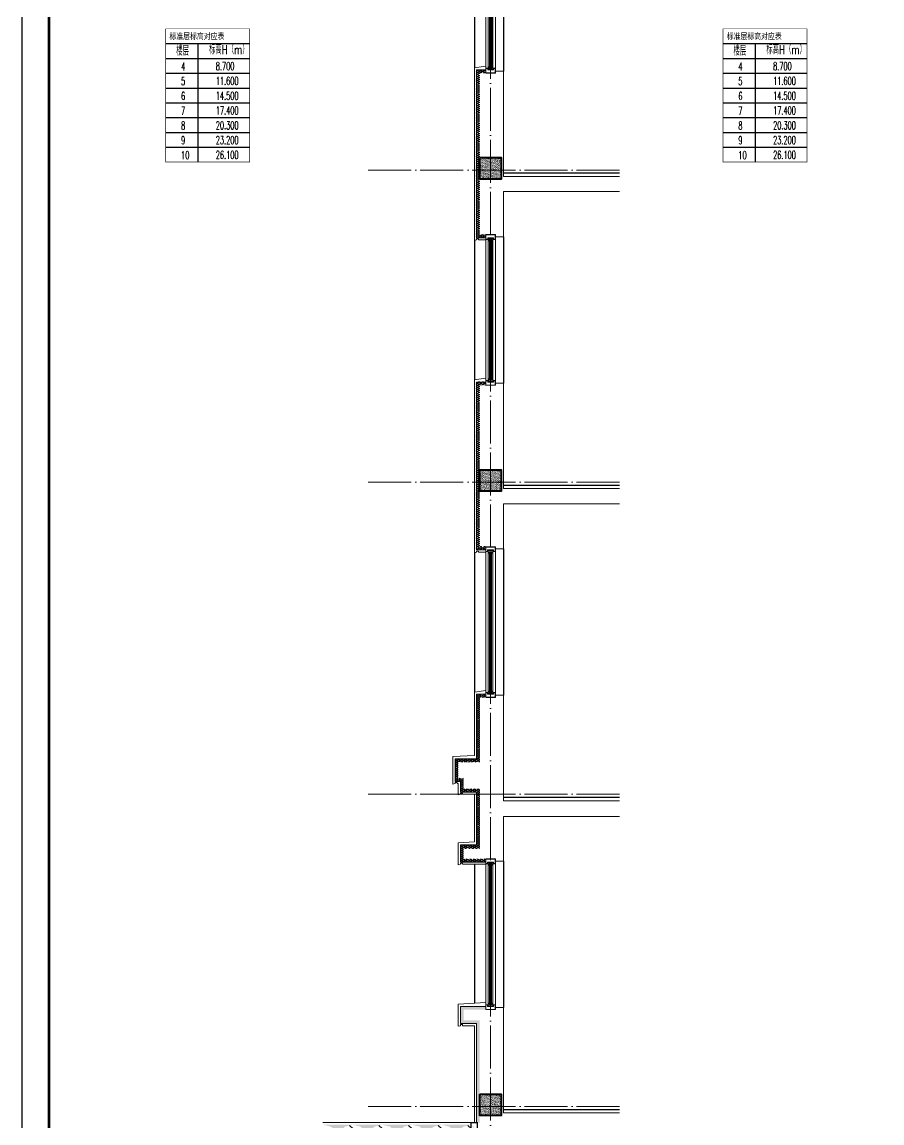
# Model space of a CAD drawing. Extents: x -518115 to 1124316, y -209821 to 1628073.
# Drawn here: x 1060430 to 1068422, y -168597 to -158368 of the extents above; entities that cross this region are included whole.
import ezdxf

# ---------------------------------------------------------------- set-up
doc = ezdxf.new("R2010")
doc.units = 0
doc.header["$LTSCALE"] = 1000
doc.header["$MEASUREMENT"] = 0
doc.linetypes.add('DASH', pattern=[0.35, 0.25, -0.1])
doc.linetypes.add('DOTE', pattern=[2.42, 2, -0.2, 0.02, -0.2])
for name, color, linetype in [('C-Sheet-图框', 101, 'Continuous'), ('COLUMN', 9, 'Continuous'), ('PUB_TEXT', 4, 'Continuous'), ('图框', 140, 'Continuous'), ('看线', 251, 'Continuous'), ('立面-看线', 251, 'Continuous')]:
    doc.layers.add(name, color=color, linetype=linetype)
for name, color, linetype, lineweight in [('DOTE', 19, 'DOTE', 9), ('PUB_HATCH', 8, 'Continuous', 9), ('S_WINDOW', 144, 'Continuous', 15), ('WALL', 9, 'Continuous', 40), ('内粉刷', 37, 'Continuous', 9), ('立面-中轮廓线', 213, 'Continuous', 35), ('粉刷', 251, 'Continuous', 9), ('细细', 250, 'Continuous', 0)]:
    doc.layers.add(name, color=color, linetype=linetype, lineweight=lineweight)
doc.layers.add('yichutu', color=7, linetype='Continuous', true_color=0xffffff, plot=False)
doc.styles.add('_TCH_DIM', font='SIMPLEX.shx', dxfattribs={"width": 0.7, "bigfont": 'GBCBIG.shx'})
doc.styles.add('宋体', font='', dxfattribs={"height": 50})
doc.styles.get('宋体').set_extended_font_data('SimSun')
pattern_1 = [(50, (28072.99, 249033.25), (143.452037, -12.550427), [15, -165]), (355, (28072.99, 249033.25), (-27.750267, 150.438427), [12, -132]), (100.4514, (28084.94, 249032.2), (115.701876, 137.88791), [12.74804, -140.22842]), (46.1842, (28072.99, 249073.25), (213.44821, -33.1038), [22.5, -247.5]), (96.6356, (28090.77, 249070.5), (186.93254, 194.82357), [19.12206, -210.3426]), (351.1842, (28072.99, 249073.25), (186.93239, 194.82372), [18, -198]), (21, (28092.99, 249063.25), (119.38141, -80.52378), [15, -165]), (326, (28092.99, 249063.25), (48.663066, 145.03001), [12, -132]), (71.4514, (28102.93, 249056.54), (168.044526, 64.5061), [12.74804, -140.22842]), (37.5, (28072.986, 249033.25), (2.431971, 66.578771), [0, -130.4, 0, -134, 0, -132.5]), (7.5, (28072.986, 249033.25), (52.613907, 78.882342), [0, -76.4, 0, -127.4, 0, -50.5]), (327.5, (28028.386, 249033.25), (106.764487, -4.510974), [0, -50, 0, -156, 0, -207]), (317.5, (28008.39, 249033.25), (116.637234, 20.020996), [0, -65, 0, -103.6, 0, -147])]
pattern_2 = [(0, (-651233.181, -427903.902), (16.66875, 9.623705), [11.1125, -22.225]), (120, (-651233.181, -427903.902), (-16.66874801, 9.62370845), [11.1125, -22.225]), (60, (-651233.181, -427903.902), (1.99e-06, 19.24741345), [-22.225, 11.1125])]
pattern_3 = [(315, (-218910.2607, -140541.0897), (-1.767766953, -1.767766953), []), (315, (-218909.0822, -140541.0897), (-1.767766953, -1.767766953), [])]
pattern_4 = [(315, (-218910.2607, -141979.3279), (-1.767766953, -1.767766953), []), (315, (-218909.0822, -141979.3279), (-1.767766953, -1.767766953), [])]
pattern_5 = [(0, (-811253.24, -385446.952), (16.66875, 9.623705), [11.1125, -22.225]), (120, (-811253.24, -385446.952), (-16.66874801, 9.62370845), [11.1125, -22.225]), (60, (-811253.24, -385446.952), (1.99e-06, 19.24741345), [-22.225, 11.1125])]

# ---------------------------------------------------------------- blocks, each defined once
blk = doc.blocks.new('$LinePat$素土夯实')
at = {"color": 0}
for p, q in [((0, -210), (210, 0)), ((120, -300), (420, 0)), ((420, 0), (608, -188)), ((495, -300), (795, 0)), ((615, 0), (705, -90)), ((315, -105), (502, -293)), ((210, -210), (300, -300)), ((705, -300), (795, -210))]:
    blk.add_line(p, q, dxfattribs=at)
blk = doc.blocks.new('$LinePat$自然土壤')
at = {"color": 0}
for p, q in [((0, -90), (71, -19)), ((0, -300), (211, -89)), ((210, -300), (286, -224)), ((420, -300), (630, -90))]:
    blk.add_line(p, q, dxfattribs=at)
for points in [[(0, 0), (630, 0), (168, -45), (462, -45)], [(168, -45), (462, -45), (252, -132), (378, -132)], [(252, -132), (378, -132), (315, -300)]]:
    blk.add_solid(points, dxfattribs=at)
blk = doc.blocks.new('sanshui')
at = {"layer": '粉刷'}
h = blk.add_hatch(dxfattribs=at)
h.set_pattern_fill('混凝土', color=256, scale=20)
h.set_pattern_definition(pattern_1)
edge = h.paths.add_edge_path()
edge.add_line((346318, 427330), (346258, 427330))
edge.add_line((346258, 427330), (346258, 427160))
edge.add_arc((346158, 427160), 100, 271.7184, 360, ccw=False)
edge.add_line((346161, 427060), (345138, 427030))
edge.add_line((345138, 427030), (345138, 426970))
edge.add_line((345138, 426970), (346318, 427005))
edge.add_line((346318, 427005), (346318, 427330))
h = blk.add_hatch(dxfattribs=at)
h.set_pattern_fill('混凝土', color=256, scale=20)
h.set_pattern_definition(pattern_1)
h.paths.add_polyline_path([(346338, 426896), (346338, 426996), (345038, 426957), (345038, 426857)])
at = {"layer": 'COLUMN'}
for p, q in [((346258, 427330), (346318, 427330)), ((346258, 427160), (346258, 427330)), ((346318, 426995), (346318, 427330)), ((346161, 427060), (345138, 427030)), ((346338, 426996), (345038, 426957)), ((345038, 426857), (345038, 426957)), ((345138, 426960), (345138, 427030)), ((346338, 426896), (345038, 426857))]:
    blk.add_line(p, q, dxfattribs=at)
blk.add_arc((346158, 427160), 100, 271.7184, 0, dxfattribs=at)
at = {"layer": '立面-中轮廓线', "linetype": 'DASH', "ltscale": 0.3}
blk.add_lwpolyline([(345028, 426857), (345028, 426966), (346318, 427005)], dxfattribs=at)
at = {"layer": '粉刷'}
blk.add_line((344881, 427330), (346258, 427330), dxfattribs=at)
at = {"layer": '粉刷', "yscale": 0.4, "zscale": 0.4}
for name, p, xscale, rotation in [('$LinePat$自然土壤', (345157, 427310), -0.4369306507241237, 359.9999999999903), ('$LinePat$自然土壤', (345432, 427310), -0.4369306507241237, 359.9999999999903), ('$LinePat$自然土壤', (345707, 427310), -0.4369306507241237, 359.9999999999903), ('$LinePat$自然土壤', (345983, 427310), -0.4369306507241237, 359.9999999999903), ('$LinePat$自然土壤', (346258, 427310), -0.4369306507241237, 359.9999999999903), ('$LinePat$素土夯实', (345444, 426869), -0.5117605352322558, 1.718358001643932), ('$LinePat$素土夯实', (345851, 426881), -0.5117605352322558, 1.718358001643932), ('$LinePat$素土夯实', (346258, 426893), -0.5117605352322558, 1.718358001643932)]:
    blk.add_blockref(name, p, dxfattribs=dict(at, xscale=xscale, rotation=rotation))
blk = doc.blocks.new('GFDDDDRG')
at = {"layer": '图框'}
blk.add_lwpolyline([(923310, -107437), (923310, -159999), (893610, -159999), (893610, -107437)], close=True, dxfattribs=at)
blk.add_lwpolyline([(923310, -107437), (923310, -159999), (893610, -159999), (893610, -107437)], close=True, dxfattribs=at)
at = {"layer": '图框', "const_width": 50}
blk.add_lwpolyline([(894110, -159499), (922810, -159499), (922810, -108687), (894110, -108687)], close=True, dxfattribs=at)
blk = doc.blocks.new('A$C4D992532')
at = {"layer": 'C-Sheet-图框', "color": 0}
for p, q in [((-872, 1100), (-89, 1100)), ((-872, 1100), (-89, 1100)), ((-572, 1100), (-572, 0)), ((-872, 962), (-89, 962)), ((-872, 825), (-89, 825)), ((-872, 687), (-89, 687)), ((-872, 550), (-89, 550)), ((-872, 412), (-89, 412)), ((-872, 275), (-89, 275)), ((-872, 137), (-89, 137))]:
    blk.add_line(p, q, dxfattribs=at)
at = {"layer": 'C-Sheet-图框', "color": 0, "const_width": 6}
blk.add_lwpolyline([(-872, 0), (-89, 0), (-89, 1237), (-872, 1237)], close=True, dxfattribs=at)
at = {"layer": 'PUB_TEXT', "color": 2, "style": '宋体', "width": 0.8}
blk.add_text('标准层标高对应表', height=57, dxfattribs=at).set_placement((-836, 1140))
at = {"layer": 'PUB_TEXT', "style": '_TCH_DIM'}
for s, height, width, p in [('楼层', 84.4, 0.7, (-773, 989)), ('标高H（m）', 84.4, 0.7, (-468, 1001)), ('4', 74.4, 0.494118, (-728, 851)), ('8.700', 74.4, 0.494118, (-405, 853)), ('5', 74.4, 0.494118, (-728, 714)), ('11.600', 74.4, 0.494118, (-405, 716)), ('6', 74.4, 0.494118, (-728, 576)), ('14.500', 74.4, 0.494118, (-405, 578)), ('7', 74.4, 0.494118, (-728, 439)), ('17.400', 74.4, 0.494118, (-405, 441)), ('8', 74.4, 0.494118, (-728, 301)), ('20.300', 74.4, 0.494118, (-405, 303)), ('9', 74.4, 0.494118, (-728, 164)), ('23.200', 74.4, 0.494118, (-405, 166)), ('26.100', 74.4, 0.494118, (-405, 28)), ('10', 74.4, 0.494118, (-728, 26))]:
    blk.add_text(s, height=height, dxfattribs=dict(at, width=width)).set_placement(p)
blk = doc.blocks.new('yct-1051-594-26275-14850-25-1002.0')
at = {"layer": 'yichutu', "color": 7, "true_color": 0xffffff}
blk.add_lwpolyline([(0, 0), (0, 14850), (26275, 14850), (26275, 0)], close=True, dxfattribs=at)
blk = doc.blocks.new('zrszerf')
at = {"layer": '细细'}
h = blk.add_hatch(dxfattribs=at)
h.set_pattern_fill('金属', color=256, style=0)
h.set_pattern_definition(pattern_3)
h.paths.add_polyline_path([(257695, 608543), (257715, 608543), (257715, 608557), (257765, 608557), (257765, 608543), (257785, 608543), (257785, 608588), (257695, 608588)])
h.paths.add_polyline_path([(257713, 608559), (257713, 608545), (257697, 608545), (257697, 608586), (257783, 608586), (257783, 608545), (257767, 608545), (257767, 608559)], flags=16)
h = blk.add_hatch(dxfattribs=at)
h.set_pattern_fill('金属', color=256, style=0)
h.set_pattern_definition(pattern_3)
h.paths.add_polyline_path([(257762, 608555), (257762, 608530), (257750, 608530), (257750, 608540), (257729, 608540), (257729, 608530), (257717, 608530), (257717, 608555)])
h.paths.add_polyline_path([(257719, 608553), (257719, 608532), (257727, 608532), (257727, 608542), (257752, 608542), (257752, 608532), (257760, 608532), (257760, 608553)], flags=16)
h = blk.add_hatch(color=256, dxfattribs=at)
edge = h.paths.add_edge_path()
edge.add_line((257735, 608540), (257735, 608528))
edge.add_arc((257740, 608520), 9.44, 61.5175, 118.4825, ccw=False)
edge.add_line((257744, 608528), (257744, 608540))
edge.add_arc((257740, 608548), 9.44, 241.5175, 298.4825, ccw=False)
h = blk.add_hatch(dxfattribs=at)
h.set_pattern_fill('金属', color=256, style=0)
h.set_pattern_definition(pattern_4)
h.paths.add_polyline_path([(257695, 607233), (257715, 607233), (257715, 607220), (257765, 607220), (257765, 607233), (257785, 607233), (257785, 607188), (257695, 607188)])
h.paths.add_polyline_path([(257713, 607218), (257713, 607231), (257697, 607231), (257697, 607190), (257783, 607190), (257783, 607231), (257767, 607231), (257767, 607218)], flags=16)
h = blk.add_hatch(dxfattribs=at)
h.set_pattern_fill('金属', color=256, style=0)
h.set_pattern_definition(pattern_4)
h.paths.add_polyline_path([(257762, 607222), (257762, 607247), (257750, 607247), (257750, 607237), (257729, 607237), (257729, 607247), (257717, 607247), (257717, 607222)])
h.paths.add_polyline_path([(257719, 607224), (257719, 607245), (257727, 607245), (257727, 607235), (257752, 607235), (257752, 607245), (257760, 607245), (257760, 607224)], flags=16)
h = blk.add_hatch(color=256, dxfattribs=at)
edge = h.paths.add_edge_path()
edge.add_line((257735, 607237), (257735, 607249))
edge.add_arc((257740, 607257), 9.44, 241.5175, 298.4825)
edge.add_line((257744, 607249), (257744, 607237))
edge.add_arc((257740, 607229), 9.44, 61.5175, 118.4825)
at = {"layer": 'S_WINDOW'}
for p, q in [((257695, 607233), (257695, 608543)), ((257717, 607247), (257717, 608530)), ((257762, 607247), (257762, 608530)), ((257785, 607233), (257785, 608543))]:
    blk.add_line(p, q, dxfattribs=at)
for points in [[(257785, 608588), (257785, 608543), (257765, 608543), (257765, 608557), (257715, 608557), (257715, 608543), (257695, 608543), (257695, 608588)], [(257783, 608586), (257783, 608545), (257767, 608545), (257767, 608559), (257713, 608559), (257713, 608545), (257697, 608545), (257697, 608586)], [(257762, 608555), (257762, 608530), (257750, 608530), (257750, 608540), (257729, 608540), (257729, 608530), (257717, 608530), (257717, 608555)], [(257760, 608553), (257760, 608532), (257752, 608532), (257752, 608542), (257727, 608542), (257727, 608532), (257719, 608532), (257719, 608553)], [(257785, 607188), (257785, 607233), (257765, 607233), (257765, 607220), (257715, 607220), (257715, 607233), (257695, 607233), (257695, 607188)], [(257783, 607190), (257783, 607231), (257767, 607231), (257767, 607218), (257713, 607218), (257713, 607231), (257697, 607231), (257697, 607190)], [(257762, 607222), (257762, 607247), (257750, 607247), (257750, 607237), (257729, 607237), (257729, 607247), (257717, 607247), (257717, 607222)], [(257760, 607224), (257760, 607245), (257752, 607245), (257752, 607235), (257727, 607235), (257727, 607245), (257719, 607245), (257719, 607224)]]:
    blk.add_lwpolyline(points, close=True, dxfattribs=at)
at = {"layer": '细细'}
for points in [[(257729, 608530), (257729, 607247)], [(257735, 607249), (257735, 608540)], [(257744, 607249), (257744, 608540)], [(257750, 608530), (257750, 607247)]]:
    blk.add_lwpolyline(points, dxfattribs=at)
for points in [[(257735, 608540), (257735, 608528, -0.253805), (257744, 608528), (257744, 608540, -0.253805)], [(257735, 607237), (257735, 607249, 0.253805), (257744, 607249), (257744, 607237, 0.253805)]]:
    blk.add_lwpolyline(points, format="xyb", close=True, dxfattribs=at)
blk = doc.blocks.new('A$C47771182')
at = {"layer": '立面-看线'}
h = blk.add_hatch(dxfattribs=at)
h.set_pattern_fill('HONEY', color=256, scale=7)
h.set_pattern_definition(pattern_5)
h.paths.add_polyline_path([(30, 0), (0, 0), (0, 900), (-55, 900), (-55, 930), (30, 930)])
h = blk.add_hatch(dxfattribs=at)
h.set_pattern_fill('HONEY', color=256, scale=7)
h.set_pattern_definition(pattern_5)
h.paths.add_polyline_path([(30, 0), (0, 0), (0, -600), (-55, -600), (-55, -630), (30, -630)])
blk = doc.blocks.new('GDGDGRDDSF')
at = {"layer": '立面-看线'}
h = blk.add_hatch(dxfattribs=at)
h.set_pattern_fill('碎沙', color=256, scale=4)
h.set_pattern_definition([(37.5, (148811.253, -502733.035), (-0.32000626, 9.78826475), [0, -7.7216, 0, -8.636, 0, -8.255]), (7.5, (148811.253, -502733.035), (8.99046566, 14.33650201), [0, -4.1656, 0, -6.9596, 0, -2.667]), (327.5, (148805.004, -502733.035), (15.819847405, 0.02874369), [0, -2.54, 0, -9.144, 0, -11.938]), (317.5, (148805.004, -502733.035), (15.27112905, 4.45858647), [0, -1.27, 0, -5.9944, 0, -6.858])])
h.paths.add_polyline_path([(949864, -117371), (950064, -117371), (950064, -117171), (949864, -117171)])
at = {"layer": 'PUB_HATCH', "color": 215, "true_color": 0xa953a0}
blk.add_lwpolyline([(949919, -117916), (949834, -117916), (949834, -116356), (949919, -116356)], dxfattribs=at)
at = {"layer": 'WALL'}
blk.add_lwpolyline([(949864, -117171), (950064, -117171), (950064, -117371), (949864, -117371)], close=True, dxfattribs=at)
at = {"layer": '内粉刷'}
blk.add_line((949814, -117286), (949814, -117936), dxfattribs=at)
for points in [[(949814, -117286), (949814, -116336), (949919, -116321)], [(950009, -116366), (950084, -116366), (950084, -117346)], [(951163, -117346), (950084, -117346)], [(950009, -117906), (950084, -117906), (950084, -117486), (951163, -117486)], [(949854, -117936), (949854, -117926), (949834, -117926), (949834, -117936), (949814, -117941), (949814, -117936)], [(949854, -117936), (949919, -117936)]]:
    blk.add_lwpolyline(points, dxfattribs=at)
at = {"layer": '看线'}
for p, q in [((949814, -115036), (949814, -116336)), ((950084, -115006), (950084, -116366))]:
    blk.add_line(p, q, dxfattribs=at)
at = {"layer": '看线', "color": 32}
blk.add_lwpolyline([(951163, -117316), (950084, -117316)], dxfattribs=at)
blk.add_blockref('zrszerf', (692225, -723574))
at = {"xscale": -1}
blk.add_blockref('A$C47771182', (949864, -117286), dxfattribs=at)

msp = doc.modelspace()

# ---------------------------------------------------------------- hatches: boundary and pattern name
at = {"layer": '立面-看线'}
h = msp.add_hatch(dxfattribs=at)
h.set_pattern_fill('HONEY', color=256, scale=7)
h.set_pattern_definition(pattern_2)
h.paths.add_polyline_path([(1064654.6, -165213), (1064684.6, -165213), (1064684.6, -164643), (1064739.6, -164643), (1064739.6, -164613), (1064654.6, -164613)])
h = msp.add_hatch(dxfattribs=at)
h.set_pattern_fill('HONEY', color=256, scale=7)
h.set_pattern_definition(pattern_2)
h.paths.add_polyline_path([(1064454.6, -165213), (1064454.6, -165423), (1064504.6, -165423), (1064504.6, -165523), (1064654.6, -165523), (1064654.6, -166013), (1064504.6, -166013), (1064504.6, -166173), (1064739.6, -166173), (1064739.6, -166143), (1064684.6, -166143), (1064684.6, -166143), (1064534.6, -166143), (1064534.6, -166043), (1064684.6, -166043), (1064684.6, -165493), (1064534.6, -165493), (1064534.6, -165393), (1064484.6, -165393), (1064484.6, -165243), (1064684.6, -165243), (1064684.6, -165213)])
h = msp.add_hatch(dxfattribs=at)
h.set_pattern_fill('HONEY', color=256, scale=7)
h.set_pattern_definition([(0, (-651233.181, -427603.902), (16.66875, 9.623705), [11.1125, -22.225]), (120, (-651233.181, -427603.902), (-16.66874801, 9.62370845), [11.1125, -22.225]), (60, (-651233.181, -427603.902), (1.99e-06, 19.24741345), [-22.225, 11.1125])])
h.paths.add_polyline_path([(1064739.6, -167543), (1064739.6, -167513), (1064504.6, -167513), (1064504.6, -167673), (1064654.6, -167673), (1064654.6, -168293), (1064654.6, -168593), (1064684.6, -168593), (1064684.6, -167643), (1064534.6, -167643), (1064534.6, -167543)])
h = msp.add_hatch(dxfattribs=at)
h.set_pattern_fill('碎沙', color=256, scale=4)
h.set_pattern_definition([(37.5, (263631.311, -553889.981), (-0.32000626, 9.78826475), [0, -7.7216, 0, -8.636, 0, -8.255]), (7.5, (263631.311, -553889.981), (8.99046566, 14.33650201), [0, -4.1656, 0, -6.9596, 0, -2.667]), (327.5, (263625.063, -553889.981), (15.819847405, 0.02874369), [0, -2.54, 0, -9.144, 0, -11.938]), (317.5, (263625.063, -553889.981), (15.27112905, 4.45858647), [0, -1.27, 0, -5.9944, 0, -6.858])])
h.paths.add_polyline_path([(1064684.6, -168528), (1064884.6, -168528), (1064884.6, -168328), (1064684.6, -168328)])

# ---------------------------------------------------------------- linework, layer by layer
at = {"layer": 'DOTE', "linetype": 'DOTE', "ltscale": 0.2}
for p, q in [((1064784.6, -169543), (1064784.6, -149943)), ((1065983.1, -159743), (1063614.4, -159743)), ((1065983.1, -162643), (1063614.4, -162643)), ((1065983.1, -165543), (1063614.4, -165543)), ((1065983.1, -168443), (1063614.4, -168443))]:
    msp.add_line(p, q, dxfattribs=at)
at = {"layer": 'PUB_HATCH', "color": 215, "true_color": 0xa953a0}
for points in [[(1064654.6, -165213), (1064654.6, -164613), (1064739.6, -164613)], [(1064654.6, -165213), (1064454.6, -165213), (1064454.6, -165423), (1064504.6, -165423), (1064504.6, -165523), (1064654.6, -165523), (1064654.6, -166013), (1064504.6, -166013), (1064504.6, -166173), (1064739.6, -166173)], [(1064654.6, -168593), (1064654.6, -167673), (1064504.6, -167673), (1064504.6, -167513), (1064654.6, -167513), (1064654.6, -167513), (1064739.6, -167513)]]:
    msp.add_lwpolyline(points, dxfattribs=at)
at = {"layer": 'WALL'}
msp.add_lwpolyline([(1064684.6, -168328), (1064884.6, -168328), (1064884.6, -168528), (1064684.6, -168528)], close=True, dxfattribs=at)
at = {"layer": '内粉刷'}
for points in [[(1064634.6, -165183), (1064634.6, -164593), (1064739.6, -164578)], [(1064829.6, -164623), (1064904.6, -164623), (1064904.6, -165603)], [(1064634.6, -165183), (1064434.6, -165193), (1064434.6, -165443)], [(1064474.6, -165443), (1064474.6, -165433), (1064454.6, -165433), (1064454.6, -165443), (1064434.6, -165448), (1064434.6, -165443)], [(1064474.6, -165443), (1064484.6, -165443), (1064484.6, -165543)], [(1064524.6, -165543), (1064524.6, -165533), (1064504.6, -165533), (1064504.6, -165543), (1064484.6, -165548), (1064484.6, -165543)], [(1064524.6, -165543), (1064634.6, -165543), (1064634.6, -165983), (1064484.6, -165993), (1064484.6, -166193)], [(1065983.1, -165603), (1064904.6, -165603)], [(1064829.6, -166163), (1064904.6, -166163), (1064904.6, -165748), (1065983.1, -165748)], [(1064524.6, -166193), (1064524.6, -166183), (1064504.6, -166183), (1064504.6, -166193), (1064484.6, -166198), (1064484.6, -166193)], [(1064524.6, -166193), (1064739.6, -166193)], [(1064484.6, -167693), (1064484.6, -167693), (1064484.6, -167493), (1064739.6, -167478)], [(1064829.6, -167523), (1064904.6, -167523), (1064904.6, -168503)], [(1064524.6, -167693), (1064524.6, -167683), (1064504.6, -167683), (1064504.6, -167693), (1064484.6, -167698), (1064484.6, -167693)], [(1064634.6, -168593), (1064634.6, -167693), (1064524.6, -167693)], [(1065983.1, -168503), (1064904.6, -168503)]]:
    msp.add_lwpolyline(points, dxfattribs=at)
at = {"layer": '看线'}
for p, q in [((1064634.6, -163293), (1064634.6, -164593)), ((1064904.6, -163263), (1064904.6, -164623)), ((1064634.6, -166193), (1064634.6, -167484.2)), ((1064904.6, -166163), (1064904.6, -167523))]:
    msp.add_line(p, q, dxfattribs=at)
at = {"layer": '看线', "color": 32}
for points in [[(1065983.1, -165573), (1064904.6, -165573)], [(1065983.1, -168473), (1064904.6, -168473)]]:
    msp.add_lwpolyline(points, dxfattribs=at)

# ---------------------------------------------------------------- block references
at = {"xscale": 0.5, "yscale": 0.5, "zscale": 0.5}
msp.add_blockref('GFDDDDRG', (613625.6, -93716.5), dxfattribs=at)
for name, p in [('GDGDGRDDSF', (114820.1, -42456.9)), ('A$C4D992532', (1062636.4, -159668)), ('A$C4D992532', (1067815.3, -159668)), ('GDGDGRDDSF', (114820.1, -45356.9)), ('zrszerf', (807044.6, -771831.4)), ('zrszerf', (807044.6, -774731.4)), ('sanshui', (718346.4, -595922.7))]:
    msp.add_blockref(name, p)
at = {"layer": 'yichutu', "rotation": 270}
msp.add_blockref('yct-1051-594-26275-14850-25-1002.0', (1060430.5, -147435), dxfattribs=at)

doc.saveas('drawing.dxf')
